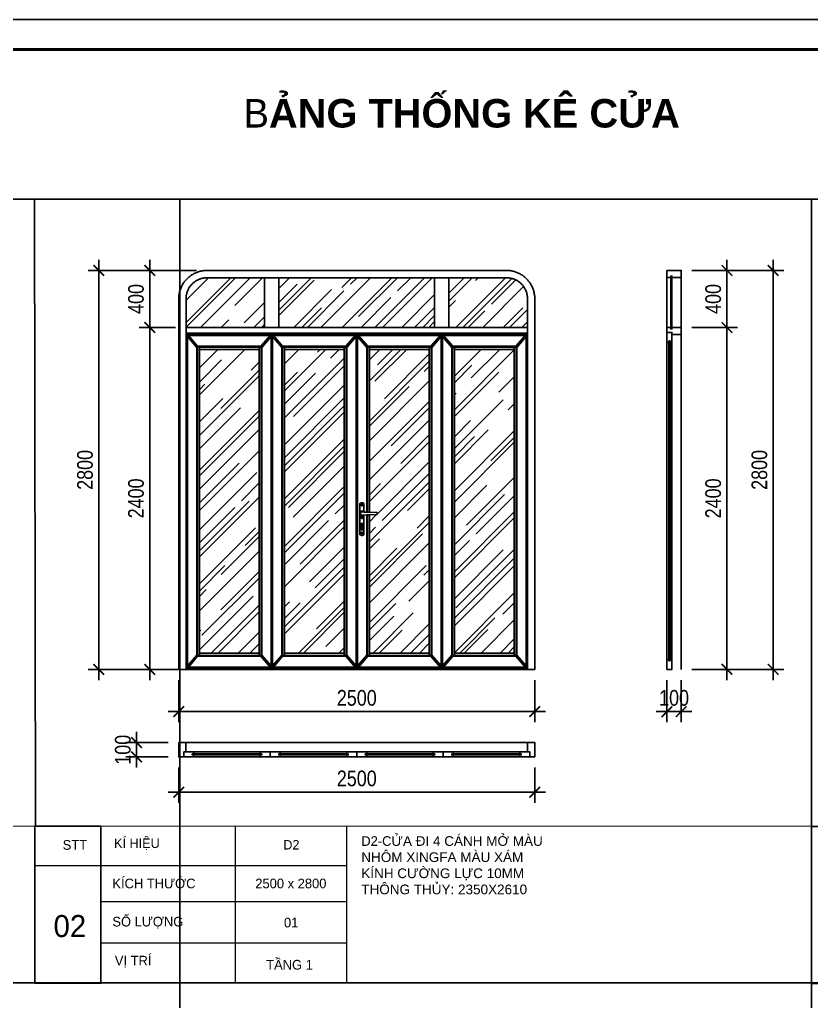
# Model space of a CAD drawing. Header units: inches. Extents: x 236662 to 497023, y -248575 to 81795.
# Drawn here: x 287403 to 292964, y -243015 to -236124 of the extents above; entities that cross this region are included whole.
import ezdxf

# ---------------------------------------------------------------- set-up
doc = ezdxf.new("R2010")
doc.units = ezdxf.units.IN
doc.header["$LTSCALE"] = 10
doc.header["$MEASUREMENT"] = 0
for name, color, linetype, lineweight in [('02. HP_BE TONG', 1, 'Continuous', 35), ('06. HP_THAY 1', 134, 'Continuous', 15), ('GHICHU', 7, 'Continuous', 9)]:
    doc.layers.add(name, color=color, linetype=linetype, lineweight=lineweight)
for name, color, linetype in [('04. HP_CUA', 153, 'Continuous'), ('07. HP_KY HIEU', 43, 'Continuous'), ('08. HP_DIM', 118, 'Continuous'), ('hach', 7, 'Continuous')]:
    doc.layers.add(name, color=color, linetype=linetype)
doc.layers.add('Tpl_Bound', color=1, linetype='Continuous', plot=False)
doc.styles.add('AVO', font='VAVOB.TTF')
doc.styles.add('text2', font='VHELVCN.TTF')
doc.styles.add('VNI-SMISS', font='VSWISC.TTF')
doc.dimstyles.new('AL-100 (1-50)', dxfattribs={"dimscale": 0.5, "dimtxt": 220, "dimasz": 150, "dimexe": 150, "dimexo": 150, "dimgap": 80, "dimtad": 1, "dimdec": 0, "dimzin": 9, "dimtxsty": 'text2', "dimblk": 'ARCHTICK', "dimcen": 1, "dimdle": 150, "dimclrd": 256, "dimclre": 256, "dimclrt": 7, "dimadec": 0, "dimazin": 0, "dimtfac": 1, "dimtdec": 0, "dimtix": 1, "dimtmove": 2, "dimatfit": 3, "dimldrblk": 'ARCHTICK', "dimfxl": 1, "dimtolj": 1, "dimtzin": 0, "dimlwd": -1, "dimlwe": -1, "dimarcsym": 0})

# ---------------------------------------------------------------- blocks, each defined once
blk = doc.blocks.new('KHUNG TEN A-3')
at = {"layer": '02. HP_BE TONG', "color": 1, "const_width": 0.5}
blk.add_lwpolyline([(15, 5), (415, 5), (415, 292), (15, 292)], close=True, dxfattribs=at)
at = {"layer": '06. HP_THAY 1'}
blk.add_lwpolyline([(0, 297), (420, 297), (420, 0), (0, 0)], close=True, dxfattribs=at)
at = {"layer": 'Defpoints'}
blk.add_lwpolyline([(0, 0), (420, 0), (420, 297), (0, 297)], close=True, dxfattribs=at)
blk = doc.blocks.new('*U284')
for p, q in [((105, 100), (572.5, 100)), ((712.5, 100), (1180, 100)), ((1787.5, 100), (1320, 100)), ((2395, 100), (1927.5, 100)), ((50, 0), (2450, 0)), ((105, 65), (572.5, 65)), ((712.5, 65), (1180, 65)), ((1787.5, 65), (1320, 65)), ((2395, 65), (1927.5, 65))]:
    blk.add_line(p, q)
for points in [[(50, 65), (50, 0), (0, 0), (0, 100), (35, 100), (35, 65)], [(95, 78.5), (105, 78.5), (105, 65), (35, 65), (35, 100), (105, 100), (105, 86.5), (95, 86.5)], [(642.5, 65), (572.5, 65), (572.5, 78.5), (582.5, 78.5), (582.5, 86.5), (572.5, 86.5), (572.5, 100), (642.5, 100)], [(702.5, 78.5), (712.5, 78.5), (712.5, 65), (642.5, 65), (642.5, 100), (712.5, 100), (712.5, 86.5), (702.5, 86.5)], [(1250, 65), (1180, 65), (1180, 78.5), (1190, 78.5), (1190, 86.5), (1180, 86.5), (1180, 100), (1250, 100)], [(1250, 65), (1320, 65), (1320, 78.5), (1310, 78.5), (1310, 86.5), (1320, 86.5), (1320, 100), (1250, 100)], [(1797.5, 78.5), (1787.5, 78.5), (1787.5, 65), (1857.5, 65), (1857.5, 100), (1787.5, 100), (1787.5, 86.5), (1797.5, 86.5)], [(1857.5, 65), (1927.5, 65), (1927.5, 78.5), (1917.5, 78.5), (1917.5, 86.5), (1927.5, 86.5), (1927.5, 100), (1857.5, 100)], [(2405, 78.5), (2395, 78.5), (2395, 65), (2465, 65), (2465, 100), (2395, 100), (2395, 86.5), (2405, 86.5)], [(2450, 65), (2450, 0), (2500, 0), (2500, 100), (2465, 100), (2465, 65)]]:
    blk.add_lwpolyline(points, close=True)
at = {"color": 8}
for points in [[(95, 86.5), (95, 78.5), (582.5, 78.5), (582.5, 86.5)], [(702.5, 86.5), (702.5, 78.5), (1190, 78.5), (1190, 86.5)], [(1797.5, 86.5), (1797.5, 78.5), (1310, 78.5), (1310, 86.5)], [(2405, 86.5), (2405, 78.5), (1917.5, 78.5), (1917.5, 86.5)]]:
    blk.add_lwpolyline(points, close=True, dxfattribs=at)
blk = doc.blocks.new('*U174')
for p, q in [((0, 2400), (0, 2750)), ((100, 2400), (100, 2750)), ((0, 0), (0, 2350)), ((65, 70), (65, 2295)), ((100, 70), (100, 2295))]:
    blk.add_line(p, q)
for points in [[(100, 2800), (100, 2750), (73, 2750), (73, 2760), (65, 2760), (65, 2750), (0, 2750), (0, 2800)], [(65, 2400), (65, 2390), (73, 2390), (73, 2400), (100, 2400), (100, 2365), (65, 2365), (65, 2350), (0, 2350), (0, 2400)], [(65, 2365), (65, 2295), (78.5, 2295), (78.5, 2305), (86.5, 2305), (86.5, 2295), (100, 2295), (100, 2365)], [(78.5, 60), (78.5, 70), (65, 70), (65, 0), (100, 0), (100, 70), (86.5, 70), (86.5, 60)]]:
    blk.add_lwpolyline(points, close=True)
at = {"color": 8}
for points in [[(73, 2390), (65, 2390), (65, 2760), (73, 2760)], [(86.5, 60), (78.5, 60), (78.5, 2305), (86.5, 2305)]]:
    blk.add_lwpolyline(points, close=True, dxfattribs=at)
blk = doc.blocks.new('_ArchTick')
at = {"color": 0, "linetype": 'ByBlock', "const_width": 0.15}
blk.add_lwpolyline([(-0.5, -0.5), (0.5, 0.5)], dxfattribs=at)
blk = doc.blocks.new('*D1277')
at = {"layer": '08. HP_DIM', "transparency": 16777216}
for p, q in [((288521.1, -241373.9), (288521.1, -241622)), ((291021.1, -241373.9), (291021.1, -241622)), ((288446.1, -241547), (291096.1, -241547))]:
    blk.add_line(p, q, dxfattribs=at)
at = {"layer": 'Defpoints', "color": 0, "transparency": 16777216}
for p in [(288521.1, -241298.9), (291021.1, -241298.9), (291021.1, -241547)]:
    blk.add_point(p, dxfattribs=at)
at = {"layer": '08. HP_DIM', "transparency": 16777216, "xscale": 75, "yscale": 75, "zscale": 75, "rotation": 180}
blk.add_blockref('_ArchTick', (288521.1, -241547), dxfattribs=at)
at = {"layer": '08. HP_DIM', "transparency": 16777216, "xscale": 75, "yscale": 75, "zscale": 75}
blk.add_blockref('_ArchTick', (291021.1, -241547), dxfattribs=at)
at = {"layer": '08. HP_DIM', "color": 7, "transparency": 16777216, "insert": (289771.1, -241450.8), "char_height": 110, "attachment_point": 5, "style": 'text2'}
blk.add_mtext('\\A1;2500', dxfattribs=at)
blk = doc.blocks.new('*D1278')
at = {"layer": '08. HP_DIM', "transparency": 16777216}
for p, q in [((288225, -241198.9), (288225, -241123.9)), ((288446.1, -241198.9), (288150, -241198.9)), ((288225, -241198.9), (288225, -241298.9)), ((288446.1, -241298.9), (288150, -241298.9)), ((288225, -241298.9), (288225, -241373.9))]:
    blk.add_line(p, q, dxfattribs=at)
at = {"layer": 'Defpoints', "color": 0, "transparency": 16777216}
for p in [(288521.1, -241198.9), (288225, -241298.9), (288521.1, -241298.9)]:
    blk.add_point(p, dxfattribs=at)
at = {"layer": '08. HP_DIM', "transparency": 16777216, "xscale": 75, "yscale": 75, "zscale": 75}
for p, rotation in [((288225, -241198.9), 270), ((288225, -241298.9), 90)]:
    blk.add_blockref('_ArchTick', p, dxfattribs=dict(at, rotation=rotation))
at = {"layer": '08. HP_DIM', "color": 7, "transparency": 16777216, "insert": (288128.8, -241248.9), "char_height": 110, "attachment_point": 5, "rotation": 90, "style": 'text2'}
blk.add_mtext('\\A1;100', dxfattribs=at)
blk = doc.blocks.new('*D1279')
at = {"layer": '08. HP_DIM', "transparency": 16777216}
for p, q in [((288521.1, -240759.3), (288521.1, -241056.2)), ((291021.1, -240759.3), (291021.1, -241056.2)), ((288446.1, -240981.2), (291096.1, -240981.2))]:
    blk.add_line(p, q, dxfattribs=at)
at = {"layer": 'Defpoints', "color": 0, "transparency": 16777216}
for p in [(288521.1, -240684.3), (291021.1, -240684.3), (291021.1, -240981.2)]:
    blk.add_point(p, dxfattribs=at)
at = {"layer": '08. HP_DIM', "transparency": 16777216, "xscale": 75, "yscale": 75, "zscale": 75, "rotation": 180}
blk.add_blockref('_ArchTick', (288521.1, -240981.2), dxfattribs=at)
at = {"layer": '08. HP_DIM', "transparency": 16777216, "xscale": 75, "yscale": 75, "zscale": 75}
blk.add_blockref('_ArchTick', (291021.1, -240981.2), dxfattribs=at)
at = {"layer": '08. HP_DIM', "color": 7, "transparency": 16777216, "insert": (289771.1, -240885.1), "char_height": 110, "attachment_point": 5, "style": 'text2'}
blk.add_mtext('\\A1;2500', dxfattribs=at)
blk = doc.blocks.new('*D1280')
at = {"layer": '08. HP_DIM', "transparency": 16777216}
for p, q in [((288317.2, -240759.3), (288317.2, -238209.3)), ((288497.4, -238284.3), (288242.2, -238284.3)), ((288446.1, -240684.3), (288242.2, -240684.3))]:
    blk.add_line(p, q, dxfattribs=at)
at = {"layer": 'Defpoints', "color": 0, "transparency": 16777216}
for p in [(288317.2, -238284.3), (288572.4, -238284.3), (288521.1, -240684.3)]:
    blk.add_point(p, dxfattribs=at)
at = {"layer": '08. HP_DIM', "transparency": 16777216, "xscale": 75, "yscale": 75, "zscale": 75}
for p, rotation in [((288317.2, -238284.3), 90), ((288317.2, -240684.3), 270)]:
    blk.add_blockref('_ArchTick', p, dxfattribs=dict(at, rotation=rotation))
at = {"layer": '08. HP_DIM', "color": 7, "transparency": 16777216, "insert": (288221, -239484.3), "char_height": 110, "attachment_point": 5, "rotation": 90, "style": 'text2'}
blk.add_mtext('\\A1;2400', dxfattribs=at)
blk = doc.blocks.new('*D1281')
at = {"layer": '08. HP_DIM', "transparency": 16777216}
for p, q in [((288317.2, -238359.3), (288317.2, -237809.5)), ((288636.6, -237884.5), (288242.2, -237884.5)), ((288497.4, -238284.3), (288242.2, -238284.3))]:
    blk.add_line(p, q, dxfattribs=at)
at = {"layer": 'Defpoints', "color": 0, "transparency": 16777216}
for p in [(288317.2, -237884.5), (288711.6, -237884.5), (288572.4, -238284.3)]:
    blk.add_point(p, dxfattribs=at)
at = {"layer": '08. HP_DIM', "transparency": 16777216, "xscale": 75, "yscale": 75, "zscale": 75}
for p, rotation in [((288317.2, -237884.5), 90), ((288317.2, -238284.3), 270)]:
    blk.add_blockref('_ArchTick', p, dxfattribs=dict(at, rotation=rotation))
at = {"layer": '08. HP_DIM', "color": 7, "transparency": 16777216, "insert": (288221, -238084.4), "char_height": 110, "attachment_point": 5, "rotation": 90, "style": 'text2'}
blk.add_mtext('\\A1;400', dxfattribs=at)
blk = doc.blocks.new('*D1282')
at = {"layer": '08. HP_DIM', "transparency": 16777216}
for p, q in [((287959.1, -237809.3), (287959.1, -240759.3)), ((288646.1, -237884.3), (287884.1, -237884.3)), ((288646.1, -240684.3), (287884.1, -240684.3))]:
    blk.add_line(p, q, dxfattribs=at)
at = {"layer": 'Defpoints', "color": 0, "transparency": 16777216}
for p in [(288721.1, -237884.3), (287959.1, -240684.3), (288721.1, -240684.3)]:
    blk.add_point(p, dxfattribs=at)
at = {"layer": '08. HP_DIM', "transparency": 16777216, "xscale": 75, "yscale": 75, "zscale": 75}
for p, rotation in [((287959.1, -237884.3), 90), ((287959.1, -240684.3), 270)]:
    blk.add_blockref('_ArchTick', p, dxfattribs=dict(at, rotation=rotation))
at = {"layer": '08. HP_DIM', "color": 7, "transparency": 16777216, "insert": (287862.9, -239284.3), "char_height": 110, "attachment_point": 5, "rotation": 90, "style": 'text2'}
blk.add_mtext('\\A1;2800', dxfattribs=at)
blk = doc.blocks.new('*D1283')
at = {"layer": '08. HP_DIM', "transparency": 16777216}
for p, q in [((291949.3, -240759.3), (291949.3, -241056.2)), ((292049.3, -240759.3), (292049.3, -241056.2)), ((291949.3, -240981.2), (291874.3, -240981.2)), ((291949.3, -240981.2), (292049.3, -240981.2)), ((292049.3, -240981.2), (292124.3, -240981.2))]:
    blk.add_line(p, q, dxfattribs=at)
at = {"layer": 'Defpoints', "color": 0, "transparency": 16777216}
for p in [(291949.3, -240684.3), (292049.3, -240684.3), (292049.3, -240981.2)]:
    blk.add_point(p, dxfattribs=at)
at = {"layer": '08. HP_DIM', "transparency": 16777216, "xscale": 75, "yscale": 75, "zscale": 75}
blk.add_blockref('_ArchTick', (291949.3, -240981.2), dxfattribs=at)
at = {"layer": '08. HP_DIM', "transparency": 16777216, "xscale": 75, "yscale": 75, "zscale": 75, "rotation": 180}
blk.add_blockref('_ArchTick', (292049.3, -240981.2), dxfattribs=at)
at = {"layer": '08. HP_DIM', "color": 7, "transparency": 16777216, "insert": (291999.3, -240885.1), "char_height": 110, "attachment_point": 5, "style": 'text2'}
blk.add_mtext('\\A1;100', dxfattribs=at)
blk = doc.blocks.new('*D1284')
at = {"layer": '08. HP_DIM', "transparency": 16777216}
for p, q in [((292370.7, -240759.3), (292370.7, -238209.3)), ((292124.3, -238284.3), (292445.7, -238284.3)), ((292124.3, -240684.3), (292445.7, -240684.3))]:
    blk.add_line(p, q, dxfattribs=at)
at = {"layer": 'Defpoints', "color": 0, "transparency": 16777216}
for p in [(292049.3, -238284.3), (292370.7, -238284.3), (292049.3, -240684.3)]:
    blk.add_point(p, dxfattribs=at)
at = {"layer": '08. HP_DIM', "transparency": 16777216, "xscale": 75, "yscale": 75, "zscale": 75}
for p, rotation in [((292370.7, -238284.3), 90), ((292370.7, -240684.3), 270)]:
    blk.add_blockref('_ArchTick', p, dxfattribs=dict(at, rotation=rotation))
at = {"layer": '08. HP_DIM', "color": 7, "transparency": 16777216, "insert": (292274.5, -239484.3), "char_height": 110, "attachment_point": 5, "rotation": 90, "style": 'text2'}
blk.add_mtext('\\A1;2400', dxfattribs=at)
blk = doc.blocks.new('*D1285')
at = {"layer": '08. HP_DIM', "transparency": 16777216}
for p, q in [((292370.7, -238359.3), (292370.7, -237809.3)), ((292124.3, -237884.3), (292445.7, -237884.3)), ((292124.3, -238284.3), (292445.7, -238284.3))]:
    blk.add_line(p, q, dxfattribs=at)
at = {"layer": 'Defpoints', "color": 0, "transparency": 16777216}
for p in [(292049.3, -237884.3), (292370.7, -237884.3), (292049.3, -238284.3)]:
    blk.add_point(p, dxfattribs=at)
at = {"layer": '08. HP_DIM', "transparency": 16777216, "xscale": 75, "yscale": 75, "zscale": 75}
for p, rotation in [((292370.7, -237884.3), 90), ((292370.7, -238284.3), 270)]:
    blk.add_blockref('_ArchTick', p, dxfattribs=dict(at, rotation=rotation))
at = {"layer": '08. HP_DIM', "color": 7, "transparency": 16777216, "insert": (292274.5, -238084.3), "char_height": 110, "attachment_point": 5, "rotation": 90, "style": 'text2'}
blk.add_mtext('\\A1;400', dxfattribs=at)
blk = doc.blocks.new('*D1286')
at = {"layer": '08. HP_DIM', "transparency": 16777216}
for p, q in [((292695.2, -237809.3), (292695.2, -240759.3)), ((292124.3, -237884.3), (292770.2, -237884.3)), ((292124.3, -240684.3), (292770.2, -240684.3))]:
    blk.add_line(p, q, dxfattribs=at)
at = {"layer": 'Defpoints', "color": 0, "transparency": 16777216}
for p in [(292049.3, -237884.3), (292049.3, -240684.3), (292695.2, -240684.3)]:
    blk.add_point(p, dxfattribs=at)
at = {"layer": '08. HP_DIM', "transparency": 16777216, "xscale": 75, "yscale": 75, "zscale": 75}
for p, rotation in [((292695.2, -237884.3), 90), ((292695.2, -240684.3), 270)]:
    blk.add_blockref('_ArchTick', p, dxfattribs=dict(at, rotation=rotation))
at = {"layer": '08. HP_DIM', "color": 7, "transparency": 16777216, "insert": (292599, -239284.3), "char_height": 110, "attachment_point": 5, "rotation": 90, "style": 'text2'}
blk.add_mtext('\\A1;2800', dxfattribs=at)

msp = doc.modelspace()

# ---------------------------------------------------------------- hatches: boundary and pattern name
at = {"layer": 'hach'}
h = msp.add_hatch(dxfattribs=at)
h.set_pattern_fill('AR-RROOF', color=8, scale=200, angle=45)
h.set_pattern_definition([(45, (-899.26, 912.67), (169.70563, 452.54834), [3000, -400, 1000, -200]), (45, (-781.88, 1171.47), (-329.51176, 46.66905), [600, -66, 1200, -150]), (45, (-948.76, 1103.59), (640.638744, 830.14336), [1600, -280, 800, -200])])
h.paths.add_polyline_path([(289124.1, -237935.6), (288721.2, -237935.6), (288715.9, -237935.7), (288711.2, -237935.8), (288706.6, -237936.2), (288701.9, -237936.6), (288697.3, -237937.3), (288692.7, -237938), (288688.1, -237938.9), (288683.6, -237940), (288679, -237941.2), (288674.6, -237942.5), (288670.1, -237944), (288665.8, -237945.6), (288661.5, -237947.4), (288657.2, -237949.3), (288653, -237951.3), (288648.9, -237953.5), (288644.8, -237955.8), (288640.8, -237958.2), (288636.9, -237960.8), (288633.1, -237963.5), (288629.3, -237966.3), (288625.7, -237969.2), (288622.1, -237972.2), (288618.7, -237975.3), (288615.3, -237978.6), (288612.1, -237981.9), (288608.9, -237985.4), (288605.9, -237988.9), (288603, -237992.6), (288600.2, -237996.3), (288597.5, -238000.2), (288595, -238004.1), (288592.5, -238008), (288590.3, -238012.1), (288588.1, -238016.2), (288586, -238020.4), (288584.1, -238024.7), (288582.4, -238029), (288580.8, -238033.4), (288579.3, -238037.8), (288577.9, -238042.3), (288576.7, -238046.8), (288575.7, -238051.4), (288574.8, -238055.9), (288574, -238060.5), (288573.4, -238065.2), (288572.9, -238069.8), (288572.6, -238074.5), (288572.4, -238079.1), (288572.4, -238084.5), (288572.4, -238197.5), (288572.4, -238224.3), (288572.4, -238244.3), (288572.4, -238284.3), (289124.1, -238284.3)])
h.paths.add_polyline_path([(290318.1, -237935.6), (289771.1, -237935.6), (289224.1, -237935.6), (289224.1, -238284.3), (290318.1, -238284.3)])
h.paths.add_polyline_path([(290969.8, -238084.5), (290969.7, -238079.1), (290969.6, -238074.5), (290969.2, -238069.8), (290968.8, -238065.2), (290968.1, -238060.5), (290967.4, -238055.9), (290966.5, -238051.4), (290965.4, -238046.8), (290964.2, -238042.3), (290962.9, -238037.8), (290961.4, -238033.4), (290959.8, -238029), (290958, -238024.7), (290956.1, -238020.4), (290954.1, -238016.2), (290951.9, -238012.1), (290949.6, -238008), (290947.2, -238004.1), (290944.6, -238000.2), (290941.9, -237996.3), (290939.1, -237992.6), (290936.2, -237988.9), (290933.2, -237985.4), (290930.1, -237981.9), (290926.8, -237978.6), (290923.5, -237975.3), (290920, -237972.2), (290916.5, -237969.2), (290912.8, -237966.3), (290909.1, -237963.5), (290905.2, -237960.8), (290901.3, -237958.2), (290897.4, -237955.8), (290893.3, -237953.5), (290889.2, -237951.3), (290885, -237949.3), (290880.7, -237947.4), (290876.4, -237945.6), (290872, -237944), (290867.6, -237942.5), (290863.1, -237941.2), (290858.6, -237940), (290854, -237938.9), (290849.5, -237938), (290844.9, -237937.3), (290840.2, -237936.6), (290835.6, -237936.2), (290830.9, -237935.8), (290826.3, -237935.7), (290820.9, -237935.6), (290418.1, -237935.6), (290418.1, -238284.3), (290969.8, -238284.3), (290969.8, -238244.3), (290969.8, -238224.3), (290969.8, -238197.5)])
h.paths.add_polyline_path([(289085.4, -238438.1), (288665.7, -238438.1), (288665.7, -240569.6), (289085.4, -240569.6)])
h.paths.add_polyline_path([(289682.5, -238438.1), (289262.7, -238438.1), (289262.7, -240569.6), (289682.5, -240569.6)])
h.paths.add_polyline_path([(290279.5, -238438.1), (289859.7, -238438.1), (289859.7, -239581.8), (289914.2, -239583.7), (289914.2, -239597.6), (289859.7, -239599.5), (289859.7, -240569.6), (290279.5, -240569.6)])
h.paths.add_polyline_path([(290876.5, -238438.1), (290456.7, -238438.1), (290456.7, -240569.6), (290876.5, -240569.6)])

# ---------------------------------------------------------------- linework, layer by layer
at = {"extrusion": (-0.031787, -2.44741e-06, 0.999495)}
for points, elevation in [([(241806.4, 287805.6), (241806.4, 287340.3), (242908.7, 287340.3), (242908.7, 287805.7)], -9302.5), ([(241810.7, 293256.5), (241810.7, 292791.2), (242913, 292791.2), (242912.9, 293256.6)], -9493.4)]:
    msp.add_lwpolyline(points, close=True, dxfattribs=dict(at, elevation=elevation))
at = {"layer": '04. HP_CUA'}
for p, q in [((289124.1, -238284.3), (289124.1, -237935.6)), ((289224.1, -238284.3), (289224.1, -237935.6)), ((290318.1, -238284.3), (290318.1, -237935.6)), ((290418.1, -238284.3), (290418.1, -237935.6)), ((288572.4, -238284.3), (290969.8, -238284.3)), ((288572.4, -238323.4), (288577, -238323.4)), ((288572.4, -238334.3), (290969.8, -238334.3)), ((288721.1, -238323.4), (288577, -238323.4)), ((288577, -240673.4), (288577, -238334.3)), ((288577, -238334.3), (288651.7, -238421.7)), ((288588.3, -238339.8), (288577, -238334.3)), ((288581.7, -238347.5), (288577, -238334.3)), ((288577, -238334.3), (288721.1, -238334.3)), ((288581.7, -238334.3), (288581.7, -240660.2)), ((288647, -238424), (288581.7, -238347.5)), ((288588.3, -238339.8), (288653.6, -238416.3)), ((288588.3, -238339.8), (289162.8, -238339.8)), ((289171.1, -238323.4), (288721.1, -238323.4)), ((288721.1, -238334.3), (289171.1, -238334.3)), ((289162.8, -238339.8), (289097.5, -238416.3)), ((289174.1, -238334.3), (289099.4, -238421.7)), ((289104.1, -238424), (289169.4, -238347.5)), ((289174.1, -238334.3), (289162.8, -238339.8)), ((289169.4, -238347.5), (289174.1, -238334.3)), ((289169.4, -238347.5), (289169.4, -240660.2)), ((289971.1, -238323.4), (289171.1, -238323.4)), ((289171.1, -238334.3), (289174.1, -238334.3)), ((289174.1, -240673.4), (289174.1, -238334.3)), ((289174.1, -238334.3), (289248.7, -238421.7)), ((289771.1, -238334.3), (289174.1, -238334.3)), ((289174.1, -238334.3), (289185.3, -238339.8)), ((289178.7, -238347.5), (289174.1, -238334.3)), ((289178.7, -238347.5), (289178.7, -240660.2)), ((289244, -238424), (289178.7, -238347.5)), ((289185.3, -238339.8), (289250.6, -238416.3)), ((289759.8, -238339.8), (289185.3, -238339.8)), ((289759.8, -238339.8), (289694.5, -238416.3)), ((289771.1, -238334.3), (289696.4, -238421.7)), ((289701.1, -238424), (289766.4, -238347.5)), ((289759.8, -238339.8), (289771.1, -238334.3)), ((289766.4, -238347.5), (289771.1, -238334.3)), ((289766.4, -238347.5), (289766.4, -240660.2)), ((289771.1, -240673.4), (289771.1, -238334.3)), ((289771.1, -238334.3), (289845.7, -238421.7)), ((289782.3, -238339.8), (289771.1, -238334.3)), ((289775.7, -238347.5), (289771.1, -238334.3)), ((289771.1, -238334.3), (289971.1, -238334.3)), ((289775.7, -238347.5), (289775.7, -240660.2)), ((289841, -238424), (289775.7, -238347.5)), ((289782.3, -238339.8), (289847.6, -238416.3)), ((289782.3, -238339.8), (290356.8, -238339.8)), ((290471.1, -238323.4), (289971.1, -238323.4)), ((289971.1, -238334.3), (290368.1, -238334.3)), ((290356.8, -238339.8), (290291.5, -238416.3)), ((290368.1, -238334.3), (290293.5, -238421.7)), ((290298.1, -238424), (290363.4, -238347.5)), ((290368.1, -238334.3), (290356.8, -238339.8)), ((290363.4, -238347.5), (290368.1, -238334.3)), ((290363.4, -238347.5), (290363.4, -240660.2)), ((290368.1, -240673.4), (290368.1, -238334.3)), ((290368.1, -238334.3), (290442.7, -238421.7)), ((290368.1, -238334.3), (290379.3, -238339.8)), ((290372.8, -238347.5), (290368.1, -238334.3)), ((290471.1, -238334.3), (290368.1, -238334.3)), ((290372.8, -238347.5), (290372.8, -240660.2)), ((290438, -238424), (290372.8, -238347.5)), ((290379.3, -238339.8), (290444.6, -238416.3)), ((290953.8, -238339.8), (290379.3, -238339.8)), ((290965.1, -238323.4), (290471.1, -238323.4)), ((290965.1, -238334.3), (290471.1, -238334.3)), ((290953.8, -238339.8), (290888.5, -238416.3)), ((290965.1, -238334.3), (290890.5, -238421.7)), ((290895.1, -238424), (290960.4, -238347.5)), ((290953.8, -238339.8), (290965.1, -238334.3)), ((290960.4, -238347.5), (290965.1, -238334.3)), ((290960.4, -238347.5), (290960.4, -240660.2)), ((290965.1, -238323.4), (290965.1, -238334.3)), ((290965.1, -238323.4), (290969.8, -238323.4)), ((290965.1, -240673.4), (290965.1, -238334.3)), ((290969.8, -238348.9), (290969.8, -240684.3)), ((288651.7, -238421.7), (288647, -238424)), ((288647, -240583.7), (288647, -238424)), ((288651.7, -238421.7), (288653.6, -238416.3)), ((288651.7, -238421.7), (288651.7, -240586)), ((288665.7, -238421.7), (288651.7, -238421.7)), ((289097.5, -238416.3), (288653.6, -238416.3)), ((289085.4, -238421.7), (288665.7, -238421.7)), ((288665.7, -238421.7), (288665.7, -238438.1)), ((288665.7, -238423.8), (288665.7, -240569.6)), ((288665.7, -238438.1), (289085.4, -238438.1)), ((289085.4, -238438.1), (289085.4, -238421.7)), ((289099.4, -238421.7), (289085.4, -238421.7)), ((289085.4, -238438.1), (289085.4, -240569.6)), ((289097.5, -238416.3), (289099.4, -238421.7)), ((289099.4, -238421.7), (289099.4, -240586)), ((289099.4, -238421.7), (289104.1, -238424)), ((289104.1, -240583.7), (289104.1, -238424)), ((289248.7, -238421.7), (289244, -238424)), ((289244, -240583.7), (289244, -238424)), ((289250.6, -238416.3), (289248.7, -238421.7)), ((289248.7, -238421.7), (289248.7, -240586)), ((289262.7, -238421.7), (289248.7, -238421.7)), ((289250.6, -238416.3), (289694.5, -238416.3)), ((289262.7, -238438.1), (289262.7, -238421.7)), ((289262.7, -238421.7), (289682.5, -238421.7)), ((289262.7, -238423.8), (289262.7, -240569.6)), ((289682.5, -238438.1), (289262.7, -238438.1)), ((289682.5, -238421.7), (289682.5, -238438.1)), ((289682.5, -238421.7), (289696.4, -238421.7)), ((289682.5, -238438.1), (289682.5, -240569.6)), ((289696.4, -238421.7), (289694.5, -238416.3)), ((289696.4, -238421.7), (289696.4, -240586)), ((289696.4, -238421.7), (289701.1, -238424)), ((289701.1, -240583.7), (289701.1, -238424)), ((289845.7, -238421.7), (289841, -238424)), ((289841, -239581.1), (289841, -238424)), ((289845.7, -238421.7), (289847.6, -238416.3)), ((289845.7, -238421.7), (289845.7, -239581.3)), ((289859.7, -238421.7), (289845.7, -238421.7)), ((290291.5, -238416.3), (289847.6, -238416.3)), ((290279.5, -238421.7), (289859.7, -238421.7)), ((289859.7, -238421.7), (289859.7, -238438.1)), ((289859.7, -238423.8), (289859.7, -239581.8)), ((289859.7, -238438.1), (290279.5, -238438.1)), ((290279.5, -238438.1), (290279.5, -238421.7)), ((290293.5, -238421.7), (290279.5, -238421.7)), ((290279.5, -238438.1), (290279.5, -240569.6)), ((290291.5, -238416.3), (290293.5, -238421.7)), ((290293.5, -238421.7), (290293.5, -240586)), ((290293.5, -238421.7), (290298.1, -238424)), ((290298.1, -240583.7), (290298.1, -238424)), ((290442.7, -238421.7), (290438, -238424)), ((290438, -240583.7), (290438, -238424)), ((290444.6, -238416.3), (290442.7, -238421.7)), ((290442.7, -238421.7), (290442.7, -240586)), ((290456.7, -238421.7), (290442.7, -238421.7)), ((290444.6, -238416.3), (290888.5, -238416.3)), ((290456.7, -238438.1), (290456.7, -238421.7)), ((290456.7, -238421.7), (290876.5, -238421.7)), ((290456.7, -238423.8), (290456.7, -240569.6)), ((290876.5, -238438.1), (290456.7, -238438.1)), ((290876.5, -238421.7), (290876.5, -238438.1)), ((290876.5, -238421.7), (290890.5, -238421.7)), ((290876.5, -238438.1), (290876.5, -240569.6)), ((290890.5, -238421.7), (290888.5, -238416.3)), ((290890.5, -238421.7), (290890.5, -240586)), ((290890.5, -238421.7), (290895.1, -238424)), ((290895.1, -240583.7), (290895.1, -238424)), ((288572.4, -238519.1), (288572.4, -240684.3)), ((289795.5, -239518), (289793.5, -239519.7)), ((289793.5, -239576.5), (289793.5, -239519.7)), ((289797.8, -239516.7), (289795.5, -239518)), ((289800.1, -239515.6), (289797.8, -239516.7)), ((289802.5, -239514.8), (289800.1, -239515.6)), ((289802, -239528.9), (289801.9, -239530.6)), ((289801.9, -239530.6), (289802, -239532.3)), ((289802.6, -239527.3), (289802, -239528.9)), ((289802, -239532.3), (289802.6, -239533.9)), ((289805, -239514.3), (289802.5, -239514.8)), ((289803.5, -239525.9), (289802.6, -239527.3)), ((289802.6, -239533.9), (289803.5, -239535.2)), ((289804.7, -239524.9), (289803.5, -239525.9)), ((289803.5, -239535.2), (289804.7, -239536.3)), ((289806, -239524.2), (289804.7, -239524.9)), ((289804.7, -239536.3), (289806, -239536.9)), ((289807.5, -239514.2), (289805, -239514.3)), ((289807.5, -239524), (289806, -239524.2)), ((289806, -239536.9), (289807.5, -239537.1)), ((289809.9, -239514.3), (289807.5, -239514.2)), ((289808.9, -239524.2), (289807.5, -239524)), ((289807.5, -239537.1), (289808.9, -239536.9)), ((289810.3, -239524.9), (289808.9, -239524.2)), ((289808.9, -239536.9), (289810.3, -239536.3)), ((289812.4, -239514.8), (289809.9, -239514.3)), ((289811.4, -239525.9), (289810.3, -239524.9)), ((289810.3, -239536.3), (289811.4, -239535.2)), ((289812.3, -239527.3), (289811.4, -239525.9)), ((289811.4, -239535.2), (289812.3, -239533.9)), ((289812.9, -239528.9), (289812.3, -239527.3)), ((289812.3, -239533.9), (289812.9, -239532.3)), ((289814.8, -239515.6), (289812.4, -239514.8)), ((289813, -239530.6), (289812.9, -239528.9)), ((289812.9, -239532.3), (289813, -239530.6)), ((289817.2, -239516.7), (289814.8, -239515.6)), ((289819.4, -239518), (289817.2, -239516.7)), ((289821.4, -239519.7), (289819.4, -239518)), ((289821.4, -239519.7), (289821.4, -239576.5)), ((289793.5, -239576.5), (289795.3, -239574.3)), ((289793.5, -239576.5), (289793.5, -239604.9)), ((289793.5, -239739.2), (289793.5, -239604.9)), ((289793.5, -239604.9), (289795.3, -239607)), ((289819.6, -239574.3), (289795.3, -239574.3)), ((289795.3, -239607), (289819.6, -239607)), ((289798.1, -239583), (289798.2, -239582.2)), ((289798.1, -239598.3), (289798.1, -239583)), ((289798.1, -239598.3), (289798.2, -239599.2)), ((289798.5, -239581.4), (289798.2, -239582.2)), ((289798.2, -239599.2), (289798.5, -239599.9)), ((289798.9, -239580.7), (289798.5, -239581.4)), ((289798.9, -239600.6), (289798.5, -239599.9)), ((289799.5, -239580.2), (289798.9, -239580.7)), ((289799.5, -239601.1), (289798.9, -239600.6)), ((289800.2, -239579.8), (289799.5, -239580.2)), ((289799.5, -239601.1), (289800.2, -239601.5)), ((289800.9, -239579.7), (289800.2, -239579.8)), ((289800.9, -239601.6), (289800.2, -239601.5)), ((289821.4, -239580.5), (289800.9, -239579.7)), ((289800.9, -239601.6), (289821.4, -239600.9)), ((289821.4, -239576.5), (289819.6, -239574.3)), ((289819.6, -239607), (289821.4, -239604.9)), ((289821.4, -239580.5), (289821.4, -239576.5)), ((289841, -239581.1), (289821.4, -239580.5)), ((289821.4, -239600.9), (289841, -239600.2)), ((289821.4, -239604.9), (289821.4, -239600.9)), ((289821.4, -239604.9), (289821.4, -239739.2)), ((289845.7, -239581.3), (289841, -239581.1)), ((289841, -239600.2), (289845.7, -239600)), ((289841, -240583.7), (289841, -239600.2)), ((289859.7, -239581.8), (289845.7, -239581.3)), ((289845.7, -239600), (289859.7, -239599.5)), ((289845.7, -239600), (289845.7, -240586)), ((289912.4, -239583.7), (289859.7, -239581.8)), ((289859.7, -239599.5), (289912.4, -239597.7)), ((289859.7, -239599.5), (289859.7, -240569.6)), ((289912.4, -239583.7), (289912.9, -239583.7)), ((289912.9, -239597.6), (289912.4, -239597.7)), ((289912.9, -239583.7), (289913.3, -239583.9)), ((289913.3, -239597.4), (289912.9, -239597.6)), ((289913.3, -239583.9), (289913.7, -239584.3)), ((289913.3, -239597.4), (289913.7, -239597)), ((289913.7, -239584.3), (289914, -239584.7)), ((289914, -239596.6), (289913.7, -239597)), ((289914.2, -239585.2), (289914, -239584.7)), ((289914.2, -239596.1), (289914, -239596.6)), ((289914.2, -239585.8), (289914.2, -239585.2)), ((289914.2, -239585.8), (289914.2, -239595.6)), ((289914.2, -239596.1), (289914.2, -239595.6)), ((289797.4, -239669), (289797, -239672.3)), ((289797, -239672.3), (289797.4, -239675.5)), ((289798.5, -239666.1), (289797.4, -239669)), ((289797.4, -239675.5), (289798.5, -239678.5)), ((289798.3, -239672.3), (289798.7, -239669.3)), ((289798.7, -239675.2), (289798.3, -239672.3)), ((289800.1, -239663.6), (289798.5, -239666.1)), ((289798.5, -239678.5), (289800.1, -239681)), ((289798.5, -239678.5), (289798.5, -239678.6)), ((289798.5, -239678.6), (289800.1, -239681.2)), ((289798.7, -239669.3), (289799.6, -239666.9)), ((289799.6, -239677.7), (289798.7, -239675.2)), ((289799.6, -239666.9), (289801, -239664.6)), ((289801, -239680), (289799.6, -239677.7)), ((289802.3, -239661.6), (289800.1, -239663.6)), ((289801, -239664.6), (289802.9, -239662.9)), ((289802, -239618.5), (289801.9, -239620.2)), ((289801.9, -239620.2), (289802, -239621.9)), ((289802.6, -239616.9), (289802, -239618.5)), ((289802, -239621.9), (289802.6, -239623.4)), ((289804.8, -239660.4), (289802.3, -239661.6)), ((289803.5, -239615.5), (289802.6, -239616.9)), ((289802.6, -239623.4), (289803.5, -239624.8)), ((289802.9, -239662.9), (289805.2, -239661.8)), ((289804.7, -239614.5), (289803.5, -239615.5)), ((289803.5, -239624.8), (289804.7, -239625.8)), ((289806, -239613.8), (289804.7, -239614.5)), ((289804.7, -239625.8), (289806, -239626.5)), ((289807.6, -239660), (289804.8, -239660.4)), ((289805.2, -239661.8), (289807.6, -239661.5)), ((289807.5, -239613.6), (289806, -239613.8)), ((289806, -239626.5), (289807.5, -239626.7)), ((289808.6, -239666.5), (289806.7, -239666.5)), ((289806.7, -239666.5), (289806.7, -239679.6)), ((289806.7, -239679.6), (289808.6, -239679.6)), ((289808.9, -239613.8), (289807.5, -239613.6)), ((289807.5, -239626.7), (289808.9, -239626.5)), ((289810.3, -239660.4), (289807.6, -239660)), ((289807.6, -239661.5), (289810, -239661.8)), ((289808.6, -239666.5), (289808.9, -239667)), ((289808.9, -239672.6), (289808.6, -239673.1)), ((289808.6, -239679.6), (289808.6, -239673.1)), ((289810.3, -239614.5), (289808.9, -239613.8)), ((289808.9, -239626.5), (289810.3, -239625.8)), ((289808.9, -239667), (289809.1, -239667.5)), ((289809.1, -239672.1), (289808.9, -239672.6)), ((289809.1, -239667.5), (289809.3, -239668.1)), ((289809.3, -239671.5), (289809.1, -239672.1)), ((289809.3, -239668.1), (289809.4, -239668.6)), ((289809.4, -239671), (289809.3, -239671.5)), ((289809.4, -239668.6), (289809.5, -239669.2)), ((289809.5, -239670.4), (289809.4, -239671)), ((289809.5, -239669.2), (289809.5, -239669.8)), ((289809.5, -239669.8), (289809.5, -239670.4)), ((289810, -239661.8), (289812.2, -239662.9)), ((289811.4, -239615.5), (289810.3, -239614.5)), ((289810.3, -239625.8), (289811.4, -239624.8)), ((289812.8, -239661.6), (289810.3, -239660.4)), ((289812.3, -239616.9), (289811.4, -239615.5)), ((289811.4, -239624.8), (289812.3, -239623.4)), ((289812.2, -239662.9), (289814.1, -239664.6)), ((289812.9, -239618.5), (289812.3, -239616.9)), ((289812.3, -239623.4), (289812.9, -239621.9)), ((289815, -239663.6), (289812.8, -239661.6)), ((289813, -239620.2), (289812.9, -239618.5)), ((289812.9, -239621.9), (289813, -239620.2)), ((289814.1, -239664.6), (289815.6, -239666.9)), ((289815.6, -239677.7), (289814.1, -239680)), ((289816.7, -239666.1), (289815, -239663.6)), ((289815, -239681), (289816.7, -239678.5)), ((289815, -239681.2), (289816.7, -239678.6)), ((289815.6, -239666.9), (289816.5, -239669.3)), ((289816.5, -239675.2), (289815.6, -239677.7)), ((289816.5, -239669.3), (289816.8, -239672.3)), ((289816.8, -239672.3), (289816.5, -239675.2)), ((289817.7, -239669), (289816.7, -239666.1)), ((289816.7, -239678.5), (289817.7, -239675.5)), ((289816.7, -239678.6), (289816.7, -239678.5)), ((289818.1, -239672.3), (289817.7, -239669)), ((289817.7, -239675.5), (289818.1, -239672.3)), ((289795.5, -239740.9), (289793.5, -239739.2)), ((289797.8, -239742.2), (289795.5, -239740.9)), ((289796.4, -239739.2), (289796.9, -239739.2)), ((289800.1, -239743.3), (289797.8, -239742.2)), ((289800.1, -239681), (289802.3, -239683)), ((289800.1, -239681.2), (289802.3, -239683.2)), ((289802.5, -239744.1), (289800.1, -239743.3)), ((289802.9, -239681.7), (289801, -239680)), ((289802, -239725.5), (289801.9, -239727.2)), ((289801.9, -239727.2), (289802, -239728.9)), ((289802.6, -239723.9), (289802, -239725.5)), ((289802, -239728.9), (289802.6, -239730.5)), ((289802.3, -239683), (289804.8, -239684.2)), ((289802.3, -239683.2), (289802.3, -239702.3)), ((289802.8, -239703.5), (289802.3, -239702.3)), ((289805, -239744.5), (289802.5, -239744.1)), ((289803.5, -239722.6), (289802.6, -239723.9)), ((289802.6, -239730.5), (289803.5, -239731.8)), ((289803.5, -239704.6), (289802.8, -239703.5)), ((289805.2, -239682.8), (289802.9, -239681.7)), ((289804.3, -239705.5), (289803.5, -239704.6)), ((289804.7, -239721.5), (289803.5, -239722.6)), ((289803.5, -239731.8), (289804.7, -239732.9)), ((289805.3, -239706.2), (289804.3, -239705.5)), ((289806, -239720.9), (289804.7, -239721.5)), ((289804.7, -239732.9), (289806, -239733.5)), ((289804.8, -239684.2), (289807.6, -239684.6)), ((289807.5, -239744.7), (289805, -239744.5)), ((289807.6, -239683.1), (289805.2, -239682.8)), ((289806.4, -239706.6), (289805.3, -239706.2)), ((289807.5, -239720.7), (289806, -239720.9)), ((289806, -239733.5), (289807.5, -239733.8)), ((289807.6, -239706.7), (289806.4, -239706.6)), ((289808.9, -239720.9), (289807.5, -239720.7)), ((289807.5, -239733.8), (289808.9, -239733.5)), ((289809.9, -239744.5), (289807.5, -239744.7)), ((289810, -239682.8), (289807.6, -239683.1)), ((289807.6, -239684.6), (289810.3, -239684.2)), ((289808.7, -239706.6), (289807.6, -239706.7)), ((289809.8, -239706.2), (289808.7, -239706.6)), ((289810.3, -239721.5), (289808.9, -239720.9)), ((289808.9, -239733.5), (289810.3, -239732.9)), ((289810.8, -239705.5), (289809.8, -239706.2)), ((289812.4, -239744.1), (289809.9, -239744.5)), ((289812.2, -239681.7), (289810, -239682.8)), ((289810.3, -239684.2), (289812.8, -239683)), ((289811.4, -239722.6), (289810.3, -239721.5)), ((289810.3, -239732.9), (289811.4, -239731.8)), ((289811.7, -239704.6), (289810.8, -239705.5)), ((289812.3, -239723.9), (289811.4, -239722.6)), ((289811.4, -239731.8), (289812.3, -239730.5)), ((289812.3, -239703.5), (289811.7, -239704.6)), ((289814.1, -239680), (289812.2, -239681.7)), ((289812.8, -239702.3), (289812.3, -239703.5)), ((289812.9, -239725.5), (289812.3, -239723.9)), ((289812.3, -239730.5), (289812.9, -239728.9)), ((289814.8, -239743.3), (289812.4, -239744.1)), ((289812.8, -239683), (289815, -239681)), ((289812.8, -239683.2), (289815, -239681.2)), ((289812.8, -239683.2), (289812.8, -239702.3)), ((289813, -239727.2), (289812.9, -239725.5)), ((289812.9, -239728.9), (289813, -239727.2)), ((289817.2, -239742.2), (289814.8, -239743.3)), ((289819.4, -239740.9), (289817.2, -239742.2)), ((289818, -239739.2), (289818.5, -239739.2)), ((289821.4, -239739.2), (289819.4, -239740.9)), ((288665.7, -240569.6), (289085.4, -240569.6)), ((288665.7, -240586), (288665.7, -240569.6)), ((289085.4, -240569.6), (289085.4, -240586)), ((289682.5, -240569.6), (289262.7, -240569.6)), ((289262.7, -240569.6), (289262.7, -240586)), ((289682.5, -240586), (289682.5, -240569.6)), ((289859.7, -240569.6), (290279.5, -240569.6)), ((289859.7, -240586), (289859.7, -240569.6)), ((290279.5, -240569.6), (290279.5, -240586)), ((290876.5, -240569.6), (290456.7, -240569.6)), ((290456.7, -240569.6), (290456.7, -240586)), ((290876.5, -240586), (290876.5, -240569.6)), ((288577, -240673.4), (288651.7, -240586)), ((288647, -240583.7), (288581.7, -240660.2)), ((288588.3, -240667.9), (288653.6, -240591.5)), ((288651.7, -240586), (288647, -240583.7)), ((288651.7, -240586), (288653.6, -240591.5)), ((288665.7, -240586), (288651.7, -240586)), ((289097.5, -240591.5), (288653.6, -240591.5)), ((289085.4, -240586), (288665.7, -240586)), ((289099.4, -240586), (289085.4, -240586)), ((289097.5, -240591.5), (289099.4, -240586)), ((289162.8, -240667.9), (289097.5, -240591.5)), ((289099.4, -240586), (289104.1, -240583.7)), ((289174.1, -240673.4), (289099.4, -240586)), ((289104.1, -240583.7), (289169.4, -240660.2)), ((289174.1, -240673.4), (289248.7, -240586)), ((289244, -240583.7), (289178.7, -240660.2)), ((289185.3, -240667.9), (289250.6, -240591.5)), ((289248.7, -240586), (289244, -240583.7)), ((289250.6, -240591.5), (289248.7, -240586)), ((289262.7, -240586), (289248.7, -240586)), ((289250.6, -240591.5), (289694.5, -240591.5)), ((289262.7, -240586), (289682.5, -240586)), ((289682.5, -240586), (289696.4, -240586)), ((289696.4, -240586), (289694.5, -240591.5)), ((289759.8, -240667.9), (289694.5, -240591.5)), ((289696.4, -240586), (289701.1, -240583.7)), ((289771.1, -240673.4), (289696.4, -240586)), ((289701.1, -240583.7), (289766.4, -240660.2)), ((289771.1, -240673.4), (289845.7, -240586)), ((289841, -240583.7), (289775.7, -240660.2)), ((289782.3, -240667.9), (289847.6, -240591.5)), ((289845.7, -240586), (289841, -240583.7)), ((289845.7, -240586), (289847.6, -240591.5)), ((289859.7, -240586), (289845.7, -240586)), ((290291.5, -240591.5), (289847.6, -240591.5)), ((290279.5, -240586), (289859.7, -240586)), ((290293.5, -240586), (290279.5, -240586)), ((290291.5, -240591.5), (290293.5, -240586)), ((290356.8, -240667.9), (290291.5, -240591.5)), ((290293.5, -240586), (290298.1, -240583.7)), ((290368.1, -240673.4), (290293.5, -240586)), ((290298.1, -240583.7), (290363.4, -240660.2)), ((290368.1, -240673.4), (290442.7, -240586)), ((290438, -240583.7), (290372.8, -240660.2)), ((290379.3, -240667.9), (290444.6, -240591.5)), ((290442.7, -240586), (290438, -240583.7)), ((290444.6, -240591.5), (290442.7, -240586)), ((290456.7, -240586), (290442.7, -240586)), ((290444.6, -240591.5), (290888.5, -240591.5)), ((290456.7, -240586), (290876.5, -240586)), ((290876.5, -240586), (290890.5, -240586)), ((290890.5, -240586), (290888.5, -240591.5)), ((290953.8, -240667.9), (290888.5, -240591.5)), ((290890.5, -240586), (290895.1, -240583.7)), ((290965.1, -240673.4), (290890.5, -240586)), ((290895.1, -240583.7), (290960.4, -240660.2)), ((288572.4, -240684.3), (288577, -240684.3)), ((288581.7, -240660.2), (288577, -240673.4)), ((288588.3, -240667.9), (288577, -240673.4)), ((288577, -240684.3), (288577, -240673.4)), ((288577, -240673.4), (288721.1, -240673.4)), ((288721.1, -240684.3), (288577, -240684.3)), ((288588.3, -240667.9), (289162.8, -240667.9)), ((288721.1, -240673.4), (289171.1, -240673.4)), ((289171.1, -240684.3), (288721.1, -240684.3)), ((289174.1, -240673.4), (289162.8, -240667.9)), ((289169.4, -240660.2), (289174.1, -240673.4)), ((289171.1, -240684.3), (289171.1, -240673.4)), ((289171.1, -240673.4), (289174.1, -240673.4)), ((289971.1, -240684.3), (289171.1, -240684.3)), ((289178.7, -240660.2), (289174.1, -240673.4)), ((289174.1, -240673.4), (289185.3, -240667.9)), ((289771.1, -240673.4), (289174.1, -240673.4)), ((289759.8, -240667.9), (289185.3, -240667.9)), ((289759.8, -240667.9), (289771.1, -240673.4)), ((289766.4, -240660.2), (289771.1, -240673.4)), ((289775.7, -240660.2), (289771.1, -240673.4)), ((289782.3, -240667.9), (289771.1, -240673.4)), ((289771.1, -240673.4), (289971.1, -240673.4)), ((289782.3, -240667.9), (290356.8, -240667.9)), ((289971.1, -240684.3), (289971.1, -240673.4)), ((289971.1, -240673.4), (290368.1, -240673.4)), ((290471.1, -240684.3), (289971.1, -240684.3)), ((290368.1, -240673.4), (290356.8, -240667.9)), ((290363.4, -240660.2), (290368.1, -240673.4)), ((290372.8, -240660.2), (290368.1, -240673.4)), ((290368.1, -240673.4), (290379.3, -240667.9)), ((290471.1, -240673.4), (290368.1, -240673.4)), ((290953.8, -240667.9), (290379.3, -240667.9)), ((290471.1, -240684.3), (290471.1, -240673.4)), ((290965.1, -240673.4), (290471.1, -240673.4)), ((290965.1, -240684.3), (290471.1, -240684.3)), ((290953.8, -240667.9), (290965.1, -240673.4)), ((290960.4, -240660.2), (290965.1, -240673.4)), ((290965.1, -240684.3), (290965.1, -240673.4)), ((290965.1, -240684.3), (290969.8, -240684.3))]:
    msp.add_line(p, q, dxfattribs=at)
msp.add_lwpolyline([(290969.8, -240684.3), (291021.1, -240684.3), (291021.1, -239044.3), (291021.1, -238244.3), (291021.1, -238224.3), (291021.1, -238197.5), (291021.1, -238084.3), (291021, -238078), (291020.8, -238071.7), (291020.4, -238065.4), (291019.7, -238059.2), (291018.9, -238052.9), (291017.9, -238046.7), (291016.6, -238040.5), (291015.2, -238034.4), (291013.6, -238028.3), (291011.8, -238022.3), (291009.8, -238016.3), (291007.6, -238010.4), (291005.2, -238004.6), (291002.6, -237998.8), (290999.9, -237993.1), (290996.9, -237987.6), (290993.8, -237982.1), (290990.6, -237976.7), (290987.1, -237971.4), (290983.5, -237966.3), (290979.7, -237961.2), (290975.8, -237956.3), (290971.7, -237951.5), (290967.5, -237946.8), (290963.1, -237942.3), (290958.6, -237937.9), (290953.9, -237933.7), (290949.1, -237929.6), (290944.2, -237925.7), (290939.1, -237921.9), (290934, -237918.3), (290928.7, -237914.8), (290923.3, -237911.6), (290917.8, -237908.5), (290912.3, -237905.5), (290906.6, -237902.8), (290900.8, -237900.2), (290895, -237897.8), (290889.1, -237895.6), (290883.1, -237893.6), (290877.1, -237891.8), (290871, -237890.2), (290864.9, -237888.8), (290858.7, -237887.5), (290852.5, -237886.5), (290846.2, -237885.7), (290840, -237885), (290833.7, -237884.6), (290827.4, -237884.4), (290821.1, -237884.3), (289771.1, -237884.3), (288721.1, -237884.3), (288714.8, -237884.4), (288708.5, -237884.6), (288702.2, -237885), (288695.9, -237885.7), (288689.7, -237886.5), (288683.5, -237887.5), (288677.3, -237888.8), (288671.1, -237890.2), (288665.1, -237891.8), (288659, -237893.6), (288653, -237895.6), (288647.1, -237897.8), (288641.3, -237900.2), (288635.6, -237902.8), (288629.9, -237905.5), (288624.3, -237908.5), (288618.8, -237911.6), (288613.4, -237914.8), (288608.2, -237918.3), (288603, -237921.9), (288598, -237925.7), (288593, -237929.6), (288588.2, -237933.7), (288583.6, -237937.9), (288579, -237942.3), (288574.7, -237946.8), (288570.4, -237951.5), (288566.3, -237956.3), (288562.4, -237961.2), (288558.6, -237966.3), (288555, -237971.4), (288551.6, -237976.7), (288548.3, -237982.1), (288545.2, -237987.6), (288542.3, -237993.1), (288539.5, -237998.8), (288537, -238004.6), (288534.6, -238010.4), (288532.4, -238016.3), (288530.4, -238022.3), (288528.6, -238028.3), (288526.9, -238034.4), (288525.5, -238040.5), (288524.3, -238046.7), (288523.2, -238052.9), (288522.4, -238059.2), (288521.8, -238065.4), (288521.3, -238071.7), (288521.1, -238078), (288521.1, -238084.3), (288521.1, -238197.5), (288521.1, -238224.3), (288521.1, -238244.3), (288521.1, -239044.3), (288521.1, -240684.3), (288572.4, -240684.3), (288572.4, -239044.3), (288572.4, -238244.3), (288572.4, -238224.3), (288572.4, -238197.5), (288572.4, -238084.5), (288572.4, -238079.1), (288572.6, -238074.5), (288572.9, -238069.8), (288573.4, -238065.2), (288574, -238060.5), (288574.8, -238055.9), (288575.7, -238051.4), (288576.7, -238046.8), (288577.9, -238042.3), (288579.3, -238037.8), (288580.8, -238033.4), (288582.4, -238029), (288584.1, -238024.7), (288586, -238020.4), (288588.1, -238016.2), (288590.3, -238012.1), (288592.5, -238008), (288595, -238004.1), (288597.5, -238000.2), (288600.2, -237996.3), (288603, -237992.6), (288605.9, -237988.9), (288608.9, -237985.4), (288612.1, -237981.9), (288615.3, -237978.6), (288618.7, -237975.3), (288622.1, -237972.2), (288625.7, -237969.2), (288629.3, -237966.3), (288633.1, -237963.5), (288636.9, -237960.8), (288640.8, -237958.2), (288644.8, -237955.8), (288648.9, -237953.5), (288653, -237951.3), (288657.2, -237949.3), (288661.5, -237947.4), (288665.8, -237945.6), (288670.1, -237944), (288674.6, -237942.5), (288679, -237941.2), (288683.6, -237940), (288688.1, -237938.9), (288692.7, -237938), (288697.3, -237937.3), (288701.9, -237936.6), (288706.6, -237936.2), (288711.2, -237935.8), (288715.9, -237935.7), (288721.2, -237935.6), (289771.1, -237935.6), (290820.9, -237935.6), (290826.3, -237935.7), (290830.9, -237935.8), (290835.6, -237936.2), (290840.2, -237936.6), (290844.9, -237937.3), (290849.5, -237938), (290854, -237938.9), (290858.6, -237940), (290863.1, -237941.2), (290867.6, -237942.5), (290872, -237944), (290876.4, -237945.6), (290880.7, -237947.4), (290885, -237949.3), (290889.2, -237951.3), (290893.3, -237953.5), (290897.4, -237955.8), (290901.3, -237958.2), (290905.2, -237960.8), (290909.1, -237963.5), (290912.8, -237966.3), (290916.5, -237969.2), (290920, -237972.2), (290923.5, -237975.3), (290926.8, -237978.6), (290930.1, -237981.9), (290933.2, -237985.4), (290936.2, -237988.9), (290939.1, -237992.6), (290941.9, -237996.3), (290944.6, -238000.2), (290947.2, -238004.1), (290949.6, -238008), (290951.9, -238012.1), (290954.1, -238016.2), (290956.1, -238020.4), (290958, -238024.7), (290959.8, -238029), (290961.4, -238033.4), (290962.9, -238037.8), (290964.2, -238042.3), (290965.4, -238046.8), (290966.5, -238051.4), (290967.4, -238055.9), (290968.1, -238060.5), (290968.8, -238065.2), (290969.2, -238069.8), (290969.6, -238074.5), (290969.7, -238079.1), (290969.8, -238084.5), (290969.8, -238197.5), (290969.8, -238224.3), (290969.8, -238244.3), (290969.8, -239044.3), (290969.8, -240684.3)], dxfattribs=at)
at = {"layer": '06. HP_THAY 1'}
for points in [[(290969.8, -238348.9), (290969.8, -238348.9)], [(290969.8, -240658.8), (290969.8, -240658.8)]]:
    msp.add_lwpolyline(points, dxfattribs=at)
at = {"layer": '07. HP_KY HIEU'}
for p, q in [((283073.4, -237383.3, -318.6), (297747.4, -237383.3, -318.6)), ((287508.6, -237383.3, -9.6), (287516, -241783.2, -177.3)), ((288528.6, -237383.3, -9.6), (288528.6, -248365.9, -318.6)), ((292963.6, -237383.3, -9.6), (292963.6, -248365.9, -318.6)), ((297747.4, -242884.4, -318.6), (283073.4, -242884.4, -318.6))]:
    msp.add_line(p, q, dxfattribs=at)
at = {"layer": 'GHICHU', "extrusion": (-0.031787, -2.44741e-06, 0.999495)}
for p, q in [((287974.8, -241784.2, -149.3), (292963.1, -241781.9, 9.4)), ((283539.4, -242886.5, -303.8), (287932.9, -242884.4, -164.1)), ((287975.3, -242886.5, -149.3), (292963.6, -242884.1, 9.4))]:
    msp.add_line(p, q, dxfattribs=at)
for points, elevation in [([(242906.6, 287747.2), (242908.3, 283367), (241806.9, 283367), (241805.2, 287762.8)], -9316), ([(241807.1, 288749.4), (242908.6, 288749.4)], -9302.5), ([(241807.2, 289530.1), (242908.6, 289530.2)], -9302.5), ([(242083.3, 287340.3), (242083.3, 289530.2)], -9302.5), ([(242336, 287805.7), (242335.9, 289530.2)], -9302.5), ([(242627.3, 287805.7), (242627.3, 289530.2)], -9302.5)]:
    msp.add_lwpolyline(points, dxfattribs=dict(at, elevation=elevation))
at = {"layer": 'Tpl_Bound', "color": 1}
for points in [[(282444.5, -236123.6), (282444.5, -223671.7), (300149.2, -223671.7), (300149.2, -236123.6)], [(282444.5, -248575.5), (282444.5, -236123.6), (300149.2, -236123.6), (300149.2, -248575.5)]]:
    msp.add_lwpolyline(points, close=True, dxfattribs=at)

# ---------------------------------------------------------------- block references
at = {"color": 1, "xscale": 41.9254843875517, "yscale": 41.9254843875517, "zscale": 41.9254843875517}
for p in [(282444.5, -236123.6, -318.6), (282444.5, -248575.5, -318.6)]:
    msp.add_blockref('KHUNG TEN A-3', p, dxfattribs=at)
at = {"layer": '04. HP_CUA', "xscale": -1}
msp.add_blockref('*U174', (292049.3, -240684.3), dxfattribs=at)
at = {"layer": '04. HP_CUA', "rotation": 180}
msp.add_blockref('*U284', (291021.1, -241198.9), dxfattribs=at)

# ---------------------------------------------------------------- texts
at = {"linetype": 'ByBlock', "insert": (288975.9, -236681), "char_height": 200, "width": 3214.2, "attachment_point": 1, "style": 'VNI-SMISS'}
msp.add_mtext('B{\\fArial|b1|i0|c0|p34;ẢNG THỐNG KÊ CỬA}', dxfattribs=at)
at = {"extrusion": (-0.031787, -2.44741e-06, 0.999495), "attachment_point": 1, "text_direction": (0.999495, 0.000111, 0.031787), "style": 'AVO'}
for s, insert, char_height, width in [('KÍ HIEÄU', (288066.5, -241871.7, -146.3), 66.48, 2771.729), ('{\\fVNI-Avo|b0|i0|c0|p2;D2}', (289255, -241882.6, -108.5), 66.484, 133.537)]:
    msp.add_mtext(s, dxfattribs=dict(at, insert=insert, char_height=char_height, width=width))
at = {"linetype": 'ByBlock', "extrusion": (-0.031787, -2.44741e-06, 0.999495), "insert": (287641.5, -242409.1, -159.9), "char_height": 154.305, "width": 209.426, "attachment_point": 1, "text_direction": (0.999495, 0.000111, 0.031787), "style": 'VNI-SMISS'}
msp.add_mtext('{\\fVNI-Avo|b0|i0|c0|p2;02}', dxfattribs=at)
at = {"layer": 'GHICHU', "extrusion": (-0.031787, -2.44741e-06, 0.999495), "char_height": 67.894, "text_direction": (0.999495, 0.000111, 0.031787), "style": 'AVO'}
for s, insert, width, attachment_point in [('{\\fVNI-Avo|b0|i0|c0|p2;STT}', (287705.9, -241882.8, -157.8), 243.565, 1), ('{\\fVNI-Avo|b0|i0|c0|p2;D2-C\\fArial|b0|i0|c0|p34;ỬA ĐI 4 CÁNH MỞ MÀU\\PNHÔM XINGFA MÀU XÁM \\PKÍNH CƯỜNG LỰC 10MM \\fVNI-Avo|b0|i0|c0|p2;\\P\\fArial|b0|i0|c0|p34;THÔNG THỦY: 2350X2610}', (289802.9, -241855.6, -91.1), 3340.636, 1), ('{\\fVNI-Avo|b0|i0|c0|p2;KÍCH THÖÔÙC}', (288054.7, -242153.5, -146.7), 4370.635, 1), ('{\\fVNI-Avo|b0|i0|c0|p2;2500 x 2800}', (289058.4, -242153.3, -114.8), 640.11, 1), ('{\\fVNI-Avo|b0|i0|c0|p2;SOÁ LÖÔÏNG}', (288054.7, -242421.3, -146.7), 4370.635, 1), ('{\\fVNI-Avo|b0|i0|c0|p2;01}', (289310.4, -242462.3, -106.8), 491.459, 5), ('{\\fVNI-Avo|b0|i0|c0|p2;VÒ TRÍ}', (288072, -242695.2, -146.2), 4370.635, 1), ('{\\fVNI-Avo|b0|i0|c0|p2;TAÀNG 1}', (289298.8, -242758.3, -107.2), 491.459, 5)]:
    msp.add_mtext(s, dxfattribs=dict(at, insert=insert, width=width, attachment_point=attachment_point))

# ---------------------------------------------------------------- dimensions: what is measured, and where the dimension line sits
at = {"layer": '08. HP_DIM'}
for base, p1, p2, picture, middle in [((287959.1, -240684.3), (288721.1, -237884.3), (288721.1, -240684.3), '*D1282', (287862.9, -239284.3)), ((288317.2, -237884.5), (288572.4, -238284.3), (288711.6, -237884.5), '*D1281', (288221, -238084.4)), ((292370.7, -237884.3), (292049.3, -238284.3), (292049.3, -237884.3), '*D1285', (292274.5, -238084.3)), ((292695.2, -240684.3), (292049.3, -237884.3), (292049.3, -240684.3), '*D1286', (292599, -239284.3)), ((288317.2, -238284.3), (288521.1, -240684.3), (288572.4, -238284.3), '*D1280', (288221, -239484.3)), ((292370.7, -238284.3), (292049.3, -240684.3), (292049.3, -238284.3), '*D1284', (292274.5, -239484.3)), ((288225, -241298.9), (288521.1, -241198.9), (288521.1, -241298.9), '*D1278', (288128.8, -241248.9))]:
    dim = msp.add_linear_dim(base=base, p1=p1, p2=p2, angle=90, dimstyle='AL-100 (1-50)', dxfattribs=at)
    dim.commit()
    dim.dimension.update_dxf_attribs({"geometry": picture, "text_midpoint": middle})
for base, p1, p2, picture, middle in [((291021.1, -240981.2), (288521.1, -240684.3), (291021.1, -240684.3), '*D1279', (289771.1, -240885.1)), ((292049.3, -240981.2), (291949.3, -240684.3), (292049.3, -240684.3), '*D1283', (291999.3, -240885.1)), ((291021.1, -241547), (288521.1, -241298.9), (291021.1, -241298.9), '*D1277', (289771.1, -241450.8))]:
    dim = msp.add_linear_dim(base=base, p1=p1, p2=p2, dimstyle='AL-100 (1-50)', dxfattribs=at)
    dim.commit()
    dim.dimension.update_dxf_attribs({"geometry": picture, "text_midpoint": middle})

doc.saveas('drawing.dxf')
